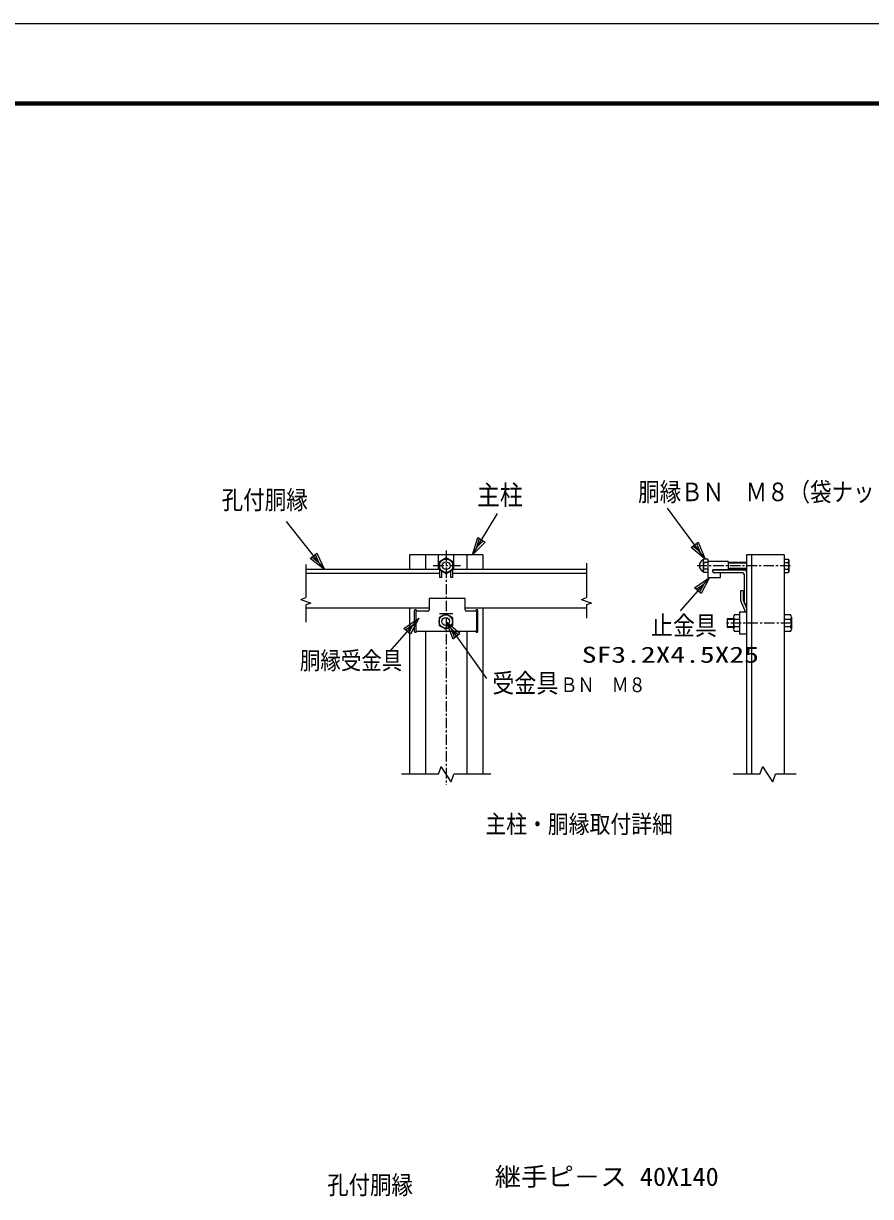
# Model space of a CAD drawing. Units: millimetres, scale not verified. Extents: x -4455 to 4455, y -3150 to 3150.
# Drawn here: x 400 to 2427, y 342 to 3150 of the extents above; entities that cross this region are included whole.
import ezdxf
from ezdxf.enums import TextEntityAlignment as Align

# ---------------------------------------------------------------- set-up
doc = ezdxf.new("R2010")
doc.units = ezdxf.units.MM
doc.header["$LTSCALE"] = 20
doc.linetypes.add('USER2', pattern=[2, 1.25, -0.25, 0.25, -0.25])
for name, color, linetype, lineweight in [('0-0_1', 7, 'Continuous', 25), ('0-1_2', 7, 'Continuous', 25), ('0-2_0', 4, 'Continuous', 25), ('0-4_EXTCNT-LMEC0', 2, 'Continuous', 25), ('0-6_WAKU', 7, 'Continuous', 25)]:
    doc.layers.add(name, color=color, linetype=linetype, lineweight=lineweight)
doc.styles.add('ＭＳ ゴシック', font='')
doc.styles.get('ＭＳ ゴシック').set_extended_font_data('MS Gothic')

# ---------------------------------------------------------------- blocks, each defined once
blk = doc.blocks.new('C12')
at = {"layer": '0-0_1', "color": 4}
blk.add_line((116624.1, 104388.2), (114811.1, 106684), dxfattribs=at)
blk.add_lwpolyline([(116268.3, 105177.6), (116624.1, 104388.2), (115938.7, 104917.3)], close=True, dxfattribs=at)
blk.add_lwpolyline([(116185.9, 105112.5), (116363.8, 104717.8), (116021.1, 104982.3)], dxfattribs=at)
blk = doc.blocks.new('C13')
at = {"layer": '0-0_1', "color": 4}
blk.add_line((123707.5, 105095.7), (124907.8, 107079.9), dxfattribs=at)
blk.add_lwpolyline([(124322, 105705.7), (123707.5, 105095.7), (123962.6, 105923.1)], close=True, dxfattribs=at)
blk.add_lwpolyline([(124232.1, 105760.1), (123924.9, 105455.1), (124052.5, 105868.8)], dxfattribs=at)
blk = doc.blocks.new('C14')
at = {"layer": '0-0_1', "color": 4}
blk.add_line((135061, 104010.5), (133661.3, 102411.8), dxfattribs=at)
blk.add_lwpolyline([(134349.7, 103516.8), (135061, 104010.5), (134665.7, 103240.2)], close=True, dxfattribs=at)
blk.add_lwpolyline([(134428.7, 103447.7), (134784.4, 103694.5), (134586.7, 103309.3)], dxfattribs=at)
blk = doc.blocks.new('C15')
at = {"layer": '0-0_1', "color": 4}
blk.add_line((134851.1, 104894.6), (133050.8, 107334.7), dxfattribs=at)
blk.add_lwpolyline([(134521.3, 105695.2), (134851.1, 104894.6), (134183.4, 105445.9)], close=True, dxfattribs=at)
blk.add_lwpolyline([(134436.8, 105632.9), (134601.7, 105232.6), (134267.9, 105508.2)], dxfattribs=at)

msp = doc.modelspace()

# ---------------------------------------------------------------- linework, layer by layer
at = {"layer": '0-0_1', "color": 4, "linetype": 'USER2'}
for p, q in [((1411.35, 1888.21), (1411.35, 1327.81)), ((1445.59, 1852.08), (1377.64, 1852.08)), ((2235.78, 1852.14), (2012.52, 1852.14)), ((2237.76, 1714.65), (2081.47, 1714.65))]:
    msp.add_line(p, q, dxfattribs=at)
at = {"layer": '0-0_1', "color": 4}
for p, q in [((1075.4, 1855.05), (1075.4, 1790.96)), ((1747.31, 1857.93), (1747.31, 1786.95)), ((1063.65, 1771.42), (1075.4, 1775.69)), ((1735.56, 1771.42), (1747.31, 1775.69)), ((1747.31, 1782.68), (1747.31, 1775.69)), ((1747.31, 1758.59), (1747.31, 1726.33)), ((1411.35, 1717.64), (1507.69, 1582.36)), ((2099.1, 1723.19), (2084.44, 1723.19)), ((2099.1, 1706.12), (2084.44, 1706.12)), ((1392.73, 1353.27), (1304.69, 1353.27)), ((1392.73, 1353.27), (1399.51, 1371.89)), ((1423.2, 1334.65), (1399.51, 1371.89)), ((1423.2, 1334.65), (1429.98, 1353.27)), ((1518.02, 1353.27), (1429.98, 1353.27)), ((2162.51, 1353.27), (2098.52, 1353.27)), ((2162.51, 1353.27), (2169.29, 1371.89)), ((2192.98, 1334.65), (2169.29, 1371.89)), ((2192.98, 1334.65), (2199.75, 1353.27)), ((2249.08, 1353.27), (2199.75, 1353.27))]:
    msp.add_line(p, q, dxfattribs=at)
at = {"layer": '0-0_1'}
for p, q in [((1499.39, 1878.27), (1323.32, 1878.27)), ((1323.32, 1878.27), (1323.32, 1842.89)), ((1361.88, 1878.27), (1361.88, 1842.89)), ((1392.73, 1842.89), (1392.73, 1878.27)), ((1395.23, 1861.4), (1395.23, 1824.01)), ((1427.48, 1824.01), (1427.48, 1861.4)), ((1429.98, 1842.89), (1429.98, 1878.27)), ((1460.83, 1878.27), (1460.83, 1842.89)), ((1499.39, 1878.27), (1499.39, 1842.89)), ((2086.19, 1862.18), (2037.96, 1862.18)), ((2086.19, 1862.18), (2086.19, 1842.09)), ((2220.39, 1878.27), (2130.39, 1878.27)), ((2130.39, 1878.27), (2130.39, 1353.27)), ((2142.39, 1878.27), (2142.39, 1353.27)), ((2220.39, 1878.27), (2220.39, 1353.27)), ((1395.23, 1842.89), (1075.4, 1842.89)), ((1395.23, 1833.11), (1075.4, 1833.11)), ((1395.23, 1842.77), (1411.36, 1833.46)), ((1400.23, 1839.89), (1400.23, 1824.01)), ((1411.36, 1833.46), (1427.48, 1842.77)), ((1422.48, 1824.01), (1422.48, 1839.89)), ((1747.31, 1842.89), (1427.48, 1842.89)), ((1747.31, 1833.11), (1427.48, 1833.11)), ((2050.02, 1838.07), (2050.02, 1842.09)), ((2086.19, 1842.09), (2050.02, 1842.09)), ((2126.37, 1841.09), (2050.02, 1841.09)), ((2121.35, 1835.06), (2053.03, 1835.06)), ((2068.1, 1824.01), (2068.1, 1835.06)), ((2124.37, 1832.04), (2124.37, 1763.73)), ((1400.23, 1824.01), (1395.23, 1824.01)), ((1427.48, 1824.01), (1422.48, 1824.01)), ((2116.33, 1791.86), (2116.33, 1768.54)), ((2122.36, 1791.86), (2116.33, 1791.86)), ((2122.36, 1791.86), (2122.36, 1769.75)), ((2122.36, 1769.75), (2130.39, 1750.65)), ((1370.46, 1750.31), (1075.4, 1750.31)), ((1323.31, 1750.31), (1323.32, 1353.27)), ((1747.31, 1750.31), (1456.88, 1750.31)), ((1499.39, 1750.31), (1499.39, 1353.27)), ((2113.77, 1741.32), (2113.77, 1687.99)), ((2130.39, 1741.32), (2113.77, 1741.32)), ((2116.33, 1768.54), (2127.78, 1741.32)), ((2130.39, 1760.71), (2127.38, 1760.71)), ((1410.41, 1737.33), (1394.28, 1728.02)), ((1426.53, 1728.02), (1410.41, 1737.33)), ((2099.1, 1725.32), (2084.44, 1725.32)), ((2084.44, 1725.32), (2084.44, 1703.99)), ((2099.1, 1728.99), (2099.1, 1700.32)), ((2113.77, 1734.65), (2101.5, 1734.65)), ((2113.77, 1723.32), (2101.5, 1723.32)), ((2235.36, 1734.65), (2220.43, 1734.65)), ((2235.35, 1723.32), (2220.43, 1723.32)), ((2237.76, 1728.99), (2237.76, 1700.31)), ((1361.88, 1695.58), (1361.88, 1353.27)), ((1394.28, 1709.39), (1410.41, 1700.08)), ((1410.41, 1700.08), (1426.53, 1709.39)), ((1460.83, 1695.58), (1460.83, 1353.27)), ((2099.1, 1703.99), (2084.44, 1703.99)), ((2113.77, 1705.99), (2101.5, 1705.99)), ((2113.77, 1694.65), (2101.5, 1694.65)), ((2130.39, 1687.99), (2113.77, 1687.99)), ((2235.37, 1705.99), (2220.43, 1705.99)), ((2235.41, 1694.65), (2220.43, 1694.65))]:
    msp.add_line(p, q, dxfattribs=at)
for points in [[(1427.48, 1861.4), (1411.36, 1870.71), (1395.23, 1861.4)], [(2037.96, 1836.06), (2037.96, 1824.01), (2068.1, 1824.01)]]:
    msp.add_lwpolyline(points, dxfattribs=at)
at = {"layer": '0-0_1', "color": 4}
for points in [[(1063.65, 1771.42), (1087.14, 1762.87), (1075.4, 1758.59)], [(1735.56, 1771.42), (1759.06, 1762.87), (1747.31, 1758.59)], [(1439.98, 1686.46), (1423.53, 1700.53), (1431.42, 1680.37)]]:
    msp.add_lwpolyline(points, dxfattribs=at)
msp.add_lwpolyline([(1427.14, 1677.33), (1444.26, 1689.5), (1411.35, 1717.64)], close=True, dxfattribs=at)
at = {"layer": '0-0_1'}
for centre, radius in [((1411.36, 1852.08), 16.13), ((1411.36, 1852.08), 9.31), ((1410.41, 1718.7), 16.13), ((1410.41, 1718.7), 9.31)]:
    msp.add_circle(centre, radius, dxfattribs=at)
for centre, radius, start, end in [((2032.8, 1851.87), 15.29, 113.49934, 245.97135), ((2053.03, 1838.07), 3.01, 180.01749, 270), ((2121.35, 1832.04), 3.01, 0, 90), ((2126.37, 1837.07), 4.02, 0, 90), ((2127.38, 1763.69), 3.01, 179.99992, 270), ((2106.81, 1729), 7.75, 133.23149, 226.94679), ((2116.05, 1714.61), 16.94, 149.07794, 210.64148), ((2230.05, 1729), 7.75, 313.05395, 46.76926), ((2220.81, 1714.61), 16.94, 329.3584, 30.92194), ((2107.3, 1700.28), 8.14, 135.46316, 224.1324), ((2229.56, 1700.28), 8.14, 315.86685, 44.53607)]:
    msp.add_arc(centre, radius, start, end, dxfattribs=at)
at = {"layer": '0-1_2'}
for p, q in [((2026.71, 1866.06), (2027.95, 1868.21)), ((2026.71, 1866.06), (2026.71, 1838.22)), ((2037.96, 1860.17), (2027.85, 1860.17)), ((2037.96, 1868.21), (2027.95, 1868.21)), ((2037.96, 1868.21), (2037.96, 1836.06)), ((2037.96, 1860.18), (2037.96, 1844.1)), ((2130.39, 1860.18), (2086.18, 1860.17)), ((2220.39, 1868.21), (2220.39, 1835.93)), ((2220.39, 1868.21), (2230.44, 1868.21)), ((2220.39, 1860.14), (2230.44, 1860.14)), ((2231.69, 1866.05), (2230.44, 1868.21)), ((2231.69, 1866.05), (2231.69, 1838.1)), ((2026.71, 1838.22), (2027.95, 1836.06)), ((2037.96, 1844.1), (2027.95, 1844.1)), ((2037.96, 1836.06), (2027.95, 1836.06)), ((2130.39, 1844.1), (2086.18, 1844.1)), ((2220.39, 1844), (2230.44, 1844)), ((2220.39, 1835.93), (2230.44, 1835.93)), ((2231.69, 1838.1), (2230.44, 1835.93)), ((2220.43, 1727.56), (2220.43, 1701.73))]:
    msp.add_line(p, q, dxfattribs=at)
at = {"layer": '0-1_2', "color": 4}
for p, q in [((2130.39, 1858.57), (2086.18, 1858.57)), ((2130.39, 1845.71), (2086.18, 1845.71))]:
    msp.add_line(p, q, dxfattribs=at)
at = {"layer": '0-1_2'}
for centre, radius, start, end in [((2041.24, 1866.06), 14.61, 179.99992, 203.62862), ((2055.7, 1852.38), 28.93, 164.30701, 196.61107), ((2217.1, 1866.05), 14.59, 336.1131, 0), ((2205.08, 1852.07), 26.62, 342.35559, 17.65405), ((2041.24, 1838.22), 14.53, 156.03488, 179.99992), ((2217.1, 1838.1), 14.59, 0, 23.88546)]:
    msp.add_arc(centre, radius, start, end, dxfattribs=at)
at = {"layer": '0-2_0', "color": 7}
for p, q in [((1370.46, 1773.65), (1370.46, 1746.52)), ((1335.44, 1694.45), (1335.44, 1744.84)), ((1338.17, 1746.84), (1337.44, 1746.84)), ((1337.44, 1746.84), (1338.17, 1746.84)), ((1338.64, 1741.52), (1338.64, 1697.58)), ((1340.17, 1743.52), (1340.17, 1744.84)), ((1367.46, 1743.52), (1340.64, 1743.52)), ((1482.52, 1743.52), (1459.88, 1743.52)), ((1482.52, 1743.47), (1482.52, 1743.52)), ((1482.54, 1743.52), (1482.54, 1744.84)), ((1484.06, 1741.52), (1484.06, 1697.58)), ((1485.27, 1746.84), (1484.54, 1746.84)), ((1484.54, 1746.84), (1485.27, 1746.84)), ((1487.27, 1694.45), (1487.27, 1744.84)), ((1394.28, 1728.02), (1394.28, 1709.39)), ((1395.62, 1738.07), (1427.44, 1738.07)), ((1395.62, 1738.07), (1395.62, 1738.02)), ((1395.62, 1738.02), (1427.44, 1738.02)), ((1426.53, 1728.02), (1426.53, 1709.39)), ((1427.44, 1738.07), (1427.44, 1738.02)), ((1337.42, 1692.73), (1338.17, 1692.73)), ((1340.17, 1694.73), (1340.17, 1695.58)), ((1482.54, 1694.73), (1482.54, 1695.58)), ((1485.29, 1692.73), (1484.54, 1692.73))]:
    msp.add_line(p, q, dxfattribs=at)
for points in [[(1456.88, 1746.52), (1456.88, 1773.65), (1370.46, 1773.65)], [(1340.64, 1695.58), (1482.52, 1695.58), (1482.52, 1695.63)]]:
    msp.add_lwpolyline(points, dxfattribs=at)
for centre, radius, start, end in [((1337.44, 1744.84), 2, 90, 180), ((1338.17, 1744.84), 2, 0, 90), ((1340.64, 1741.52), 2, 90, 180), ((1367.46, 1746.52), 3, 270, 0), ((1459.88, 1746.52), 3, 180, 270), ((1482.06, 1741.52), 2, 0, 90), ((1484.54, 1744.84), 2, 90, 180), ((1485.27, 1744.84), 2, 0, 90), ((1337.42, 1694.73), 2, 188.18645, 270), ((1338.17, 1694.73), 2, 270, 0), ((1340.64, 1697.58), 2, 180, 270), ((1482.06, 1697.58), 2, 270, 0), ((1484.54, 1694.73), 2, 180, 270), ((1485.29, 1694.73), 2, 270, 351.81355)]:
    msp.add_arc(centre, radius, start, end, dxfattribs=at)
at = {"layer": '0-4_EXTCNT-LMEC0', "color": 4}
for p, q in [((1075.4, 1790.96), (1075.4, 1775.69)), ((1747.31, 1786.95), (1747.31, 1782.68)), ((1075.4, 1758.59), (1075.4, 1716.9))]:
    msp.add_line(p, q, dxfattribs=at)
at = {"layer": '0-6_WAKU', "color": 3}
msp.add_lwpolyline([(-4455, 3150), (4455, 3150), (4455, -3150), (-4455, -3150)], close=True, dxfattribs=at)
at = {"layer": '0-6_WAKU'}
for points in [[(-4155, 2962.5), (4155, 2962.5), (4155, -2962.5), (-4155, -2962.5)], [(-4153.13, 2960.62), (4153.12, 2960.62), (4153.12, -2960.63), (-4153.13, -2960.63)], [(-4151.25, 2958.75), (4151.25, 2958.75), (4151.25, -2958.75), (-4151.25, -2958.75)], [(-4149.38, 2956.87), (4149.37, 2956.87), (4149.37, -2956.88), (-4149.38, -2956.88)], [(-4147.5, 2955), (4147.5, 2955), (4147.5, -2955), (-4147.5, -2955)]]:
    msp.add_lwpolyline(points, close=True, dxfattribs=at)

# ---------------------------------------------------------------- block references
at = {"layer": '0-2_0', "xscale": 0.05, "yscale": 0.05}
for name, p in [('C13', (-4711.29, -3376.52)), ('C15', (-4711.29, -3376.52)), ('C12', (-4711.29, -3376.52)), ('C14', (-4711.29, -3376.52)), ('C14', (-5407.3, -3473.84))]:
    msp.add_blockref(name, p, dxfattribs=at)

# ---------------------------------------------------------------- texts
at = {"layer": '0-0_1', "color": 4, "style": 'ＭＳ ゴシック'}
for s, height, width, p in [('主柱', 47.36, 0.85, (1485.05, 1983.37)), ('胴縁ＢＮ\u3000Ｍ８（袋ナット）', 44.37, 0.85, (1871.04, 1993.25)), ('孔付胴縁', 44.57, 0.85, (873.69, 1974.05)), ('止金具', 45.45, 0.85, (1901.53, 1672.57)), ('胴縁受金具', 42.29, 0.85, (1061.21, 1591.31)), ('受金具', 45.45, 0.85, (1522, 1534.77)), ('ＢＮ\u3000Ｍ８', 35.18, 0.85, (1685.04, 1538.99)), ('主柱・胴縁取付詳細', 43.02, 0.85, (1505.22, 1199.23)), ('孔付胴縁', 44.19, 0.85, (1126.72, 334.63)), ('継手ピ－ス 40X140', 44.1, 1.05, (1527.64, 354.47))]:
    msp.add_text(s, height=height, dxfattribs=dict(at, width=width)).set_placement(p, align=Align.BOTTOM_LEFT)
at = {"layer": '0-4_EXTCNT-LMEC0', "color": 4, "style": 'ＭＳ ゴシック', "width": 1.35}
msp.add_text('SF3.2X4.5X25', height=38.48, dxfattribs=at).set_placement((1736.09, 1608.33), align=Align.BOTTOM_LEFT)

doc.saveas('drawing.dxf')
